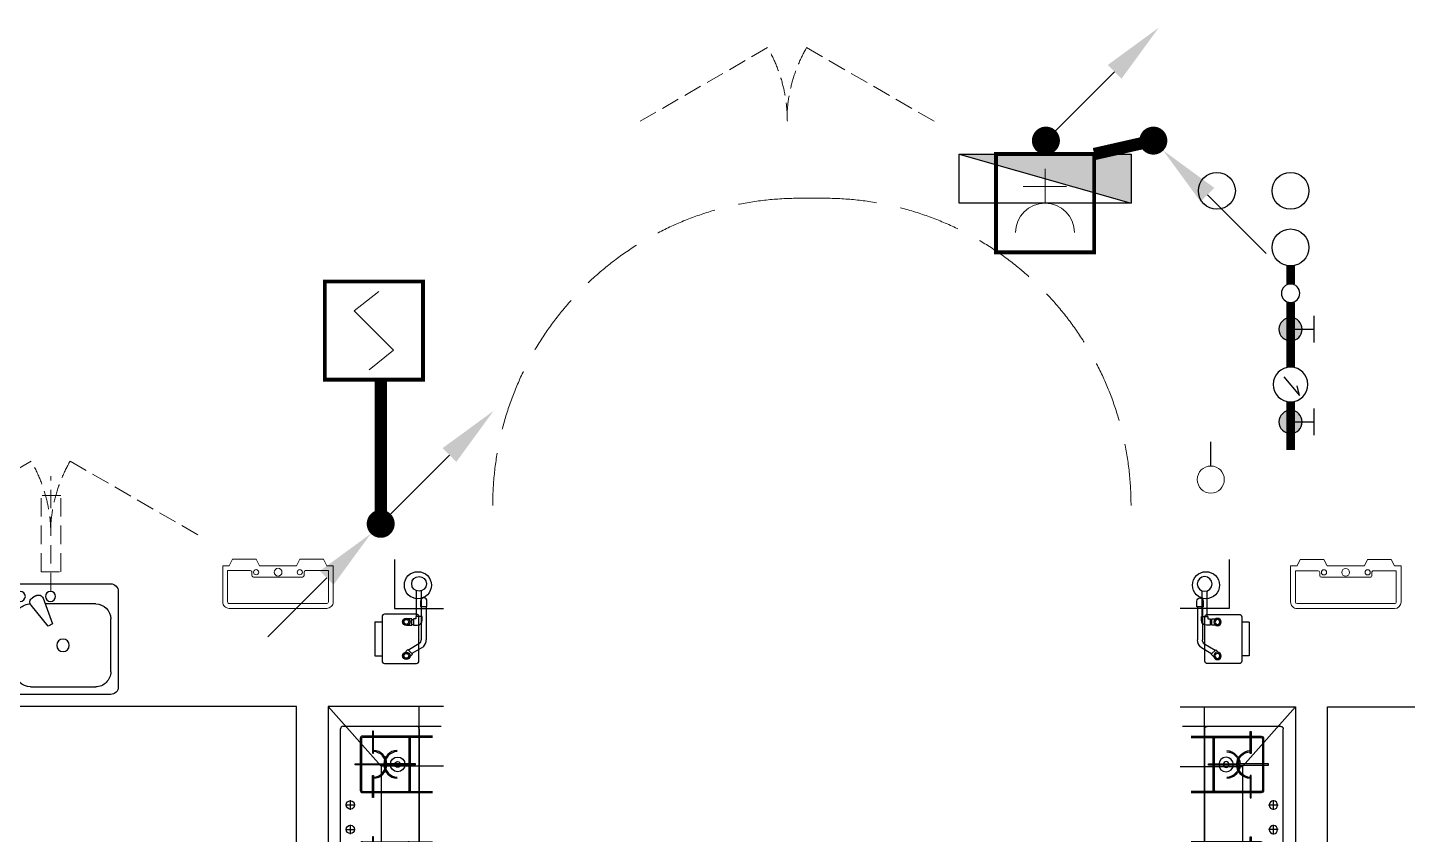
# Model space of a CAD drawing. Extents: x 3774419 to 4775970, y -926964 to 2266.
# Drawn here: x 3828025 to 3833646, y -847253 to -843969 of the extents above; entities that cross this region are included whole.
import ezdxf
from ezdxf.enums import TextEntityAlignment as Align

# ---------------------------------------------------------------- set-up
doc = ezdxf.new("R2010")
doc.units = 0
doc.header["$LTSCALE"] = 1000
doc.header["$MEASUREMENT"] = 0
for name, pattern in [('DASH', [0.35, 0.25, -0.1]), ('DOTE', [2.4200000000000004, 2, -0.2, 0.02, -0.2]), ('HIDDEN', [0.375, 0.25, -0.125])]:
    doc.linetypes.add(name, pattern=pattern)
doc.layers.get('0').update_dxf_attribs({"linetype": 'CONTINUOUS'})
for name, color, linetype in [('!!电气', 1, 'CONTINUOUS'), ('AH-FURNITURE', 1, 'CONTINUOUS'), ('EQUIP_消火栓', 7, 'CONTINUOUS'), ('IP-bath&kitchen-JOHNSON', 4, 'CONTINUOUS'), ('LVTRY', 252, 'CONTINUOUS'), ('LWIRE', 4, 'CONTINUOUS'), ('VPIPE-中水', 122, 'CONTINUOUS'), ('VPIPE-凝结', 150, 'CONTINUOUS'), ('VPIPE-消防', 1, 'TG_X'), ('VPIPE-给水', 3, 'TG_J'), ('WIRE-消防广播', 4, 'DOTE'), ('建筑-排气道', 252, 'CONTINUOUS'), ('污水', 3, 'CONTINUOUS'), ('给水', 4, 'CONTINUOUS')]:
    doc.layers.add(name, color=color, linetype=linetype)
for name, color, linetype, lineweight in [('EQUIP-消防', 3, 'CONTINUOUS', 20), ('PUB_HATCH', 8, 'CONTINUOUS', 9), ('STAIR', 252, 'CONTINUOUS', 20), ('VPIPE-废水', 31, 'TG_F', 18), ('WINDOW', 146, 'CONTINUOUS', 20), ('平面-空调室内机', 176, 'CONTINUOUS', 9), ('平面-空调预留孔', 252, 'CONTINUOUS', 15), ('立面-洞口示意', 252, 'CONTINUOUS', 13)]:
    doc.layers.add(name, color=color, linetype=linetype, lineweight=lineweight)
doc.styles.add('DIM_FONT', font='SIMPLEX', dxfattribs={"width": 0.7, "bigfont": 'GBCBIG'})
doc.styles.get("Standard").update_dxf_attribs({"font": 'gbenor.shx', "bigfont": 'gbcbig.shx'})
doc.styles.add('TG_LINETYPE', font='SIMPLEX', dxfattribs={"width": 0.8, "height": 3, "bigfont": 'HZTXT'})
doc.linetypes.add('TG_F', pattern='A,2,-0.3,["F",TG_LINETYPE,S=0.1,R=0,X=-0.23,Y=-0.15],0', length=2.3)
doc.linetypes.add('TG_J', pattern='A,2,-0.22,["J",TG_LINETYPE,S=0.1,R=0,X=-0.18,Y=-0.15],0', length=2.22)
doc.linetypes.add('TG_X', pattern='A,4,-0.3,["X",TG_LINETYPE,S=0.1,R=0,X=-0.23,Y=-0.15],0', length=4.3)

# ---------------------------------------------------------------- blocks, each defined once
blk = doc.blocks.new('rtyg7uyhg')
at = {"layer": 'LVTRY'}
for p, q in [((194234.6213208837, 45488.79502889935), (193620.9849572473, 45488.79513816872)), ((193590.3031336021, 45458.1133254503), (193590.3030643982, 45069.47696181395)), ((193896.3984467548, 45429.87059594441), (193857.5823896687, 45326.26016876537)), ((193925.7802168131, 45440.40881343969), (193940.0533153456, 45432.16822680717)), ((194265.3030643982, 45069.47684161765), (194265.3031336021, 45458.113205254)), ((193682.3485790417, 45406.97694542356), (193887.8216881326, 45406.97690883528)), ((193875.2965560293, 45316.03289288385), (193945.6178257855, 45401.45376218002)), ((194111.8940335871, 45406.97686893496), (194173.2576699507, 45406.97685800815)), ((193620.9848935069, 45130.84059271414), (193620.9849317512, 45345.61331998683)), ((193857.5823896687, 45326.26016876537), (193875.2965560293, 45316.03289288385)), ((194009.6212953876, 45345.61325078298), (194009.6212571432, 45130.84052351015)), ((194050.5303480524, 45130.84051622554), (194050.5303862967, 45345.61324349836)), ((194234.6212953876, 45345.61321071758), (194234.6212571432, 45130.84048344476)), ((193620.9848771165, 45038.79513816872), (194234.621240753, 45038.79502889935)), ((193948.2576098526, 45069.47689807355), (193682.3485189436, 45069.47694542356)), ((194173.2576098526, 45069.47685800816), (194111.893973489, 45069.47686893508))]:
    blk.add_line(p, q, dxfattribs=at)
for centre, radius in [((193866.4394935961, 45437.65873082454), 20.45454545454545), ((193989.1667663234, 45437.6587089707), 20.45454545454545), ((194070.9849481416, 45437.65869440146), 20.45454545454545), ((193815.3030944472, 45238.22692174855), 25.56818181818182), ((194137.4621853563, 45238.2268643822), 25.56818181818182)]:
    blk.add_circle(centre, radius, dxfattribs=at)
for centre, radius, start, end in [((193620.9849517839, 45458.11331998683), 30.68181818181818, 89.99998979807194, 179.9999897972382), ((194234.6213154203, 45458.11321071746), 30.68181818181818, 359.9999897972382, 89.99998979807194), ((193915.5529409315, 45422.69466753349), 20.45454545454545, 59.99998980057491, 159.4623117970261), ((193929.8260394641, 45414.45408090108), 20.45454545454545, 320.5376677968172, 59.99998980057491), ((193682.3485681149, 45345.61330905991), 61.36363636363636, 89.99998979807194, 179.9999897972382), ((193948.2576590239, 45345.6132617099), 61.36363636363636, 359.9999897972382, 89.99998979807194), ((194111.8940226603, 45345.61323257144), 61.36363636363636, 89.99998979807194, 179.9999897972382), ((194173.2576590239, 45345.6132216445), 61.36363636363636, 359.9999897972382, 89.99998979807194), ((193682.3485298705, 45130.84058178721), 61.36363636363636, 179.9999897972382, 269.9999897980719), ((193948.2576207797, 45130.8405344372), 61.36363636363636, 269.9999897980719, 359.9999897972382), ((194111.893984416, 45130.84050529861), 61.36363636363636, 179.9999897972382, 269.9999897980719), ((194173.2576207797, 45130.84049437181), 61.36363636363636, 269.9999897980719, 359.9999897972382), ((193620.9848825799, 45069.47695635049), 30.68181818181818, 179.9999897972382, 269.9999897980719), ((194234.6212462163, 45069.47684708112), 30.68181818181818, 269.9999897980719, 359.9999897972382)]:
    blk.add_arc(centre, radius, start, end, dxfattribs=at)
at = {"layer": 'LVTRY', "style": 'DIM_FONT', "width": 0.8, "flags": 9}
for tag in ['XSIZE', 'YSIZE']:
    blk.add_attdef(tag, (193927.8031388824, 45487.7665121054), '', height=0.5, rotation=89.99998979807198, dxfattribs=at)
blk = doc.blocks.new('A$C60D053AF')
at = {"layer": 'AH-FURNITURE', "color": 8}
for p, q in [((232.5000007597264, -89.99999966996256), (128.2842720070621, -89.99999966996256)), ((232.5000007597264, -109.9999996698461), (128.2842720075278, -109.9999996699626)), ((192.50000075961, -70.99998518347275), (327.5735938884318, -70.99998518347275)), ((192.50000075961, -90.99998518347275), (327.5735938884318, -90.99998518347275)), ((341.7157295121578, -96.85784955974668), (370.0190303710988, -143.1611504186876)), ((355.8578651358839, -82.71571393602062), (384.1611659948248, -129.0190147949615)), ((245.0000007597264, -129.4999851834727), (245.0000007597264, -122.4999996698461)), ((265.0000007597264, -129.4999851834727), (265.0000007597264, -122.4999996698461)), ((255.0000007597264, -280.9999851834727), (255.0000007597264, -250.9999851834727)), ((255.0000007597264, -280.9999851834727), (393.0000007597264, -280.9999851834727)), ((393.0000007597264, -280.9999851834727), (393.0000007597264, -250.9999851834727))]:
    blk.add_line(p, q, dxfattribs=at)
for points in [[(170.00000075961, -67.99998518347275, 1), (170.00000075961, -93.99998518358916), (192.50000075961, -93.99998518347275), (192.50000075961, -67.99998518347275)], [(234.0000007597264, -250.9999851834727), (414.0000007597264, -250.9999851834727, 0.4142135623730951), (424.0000007597264, -240.9999851834727), (424.0000007597264, -110.9999851834727, 0.4142135623730951), (414.0000007597264, -100.9999851834727), (234.0000007597264, -100.9999851834727, 0.4142135623730951), (224.0000007597264, -110.9999851834727), (224.0000007597264, -240.9999851834727, 0.4142135623730951)], [(268.0000007597264, -122.4999996698461), (268.0000007597264, -106.9999996698461, 0.4142135623724265), (248.0000007597264, -86.99999966984615), (232.5000007597264, -86.99999966984615), (232.50000075961, -112.9999996698461), (242.0000007597264, -112.9999996698461), (242.0000007597264, -122.4999996698461)], [(242.0000007597264, -151.9999851834727, 1), (268.0000007597264, -151.9999851834727), (268.0000007597264, -129.4999851834727), (242.0000007597264, -129.4999851834727)], [(383.8076126043452, -161.1923733388539, 1), (402.192388915224, -142.8075970279751), (386.2824863384012, -126.8976944513852), (367.8977100276388, -145.282470762264)]]:
    blk.add_lwpolyline(points, format="xyb", close=True, dxfattribs=at)
for centre, radius in [((100.0000007598428, -99.99999967066105), 30), ((255.0000007597264, -151.9999851834727), 15), ((255.0000007597264, -151.9999851834727), 10), ((393.0000007597264, -151.9999851834727), 15), ((393.0000007597264, -151.9999851834727), 10)]:
    blk.add_circle(centre, radius, dxfattribs=at)
for radius in [40, 20]:
    blk.add_arc((327.5735938884318, -110.9999851834727), radius, 45, 90, dxfattribs=at)
blk = doc.blocks.new('A-Kitchen-7')
at = {"layer": 'LVTRY'}
for p, q in [((-518.6581278588565, 779.725278688129), (-7.244008776673581, 834.3051076843403)), ((-515, 756.005706589378), (-518.6581278588565, 779.725278688129)), ((-3.585880917788018, 810.5855355854728), (-515, 756.005706589378)), ((-29.12075551546877, 766.9560861630598), (-35.20590834700852, 806.4126680237241)), ((-7.244008776673581, 834.3051076843403), (-3.585880917788018, 810.5855355854728)), ((515, 780), (-5.820766091346741e-11, 780)), ((0, 756.005706589378), (-5.820766091346741e-11, 780)), ((515, 756.005706589378), (515, 780)), ((515, 756.005706589378), (-515, 756.005706589378)), ((-515, 756.005706589378), (-515, 40)), ((-485.6368437646597, 760.5342107040924), (-484.9384396369278, 756.005706589378)), ((-29.12075551543967, 766.9560861630598), (-112.0975807690556, 756.005706589378)), ((515, 40), (515, 756.005706589378)), ((-515, 40), (515, 40))]:
    blk.add_line(p, q, dxfattribs=at)
blk.add_lwpolyline([(-468.9430810984049, 40), (-468.9430810984049, 0), (468.9430810984049, 0), (468.9430810984632, 40)], close=True, dxfattribs=at)
blk = doc.blocks.new('FRSDFDGDGDRGDR')
at = {"layer": '平面-空调预留孔', "color": 252}
for p, q in [((699612.3179923807, 775043.9561356568), (699612.3179923807, 775441.1561356868)), ((699618.9179923869, 775447.756135683), (699746.3179923192, 775447.756135683)), ((699746.3179923192, 775447.756135683), (699746.3179923192, 775355.3561357355)), ((699719.9179922946, 775342.156135743), (699719.9179922946, 775142.9561356006)), ((699726.5179923008, 775348.7561357393), (699739.7179923131, 775348.7561357393)), ((699726.5179923008, 775136.3561356043), (699739.7179923131, 775136.3561356043)), ((699746.3179923192, 775129.7561356081), (699746.3179923192, 775037.3561356605)), ((699746.3179923192, 775037.3561356605), (699618.9179923869, 775037.3561356605))]:
    blk.add_line(p, q, dxfattribs=at)
blk.add_lwpolyline([(699766.1179923377, 775166.7161355871), (699792.5179923623, 775153.5161355946), (699792.5179923623, 775057.1561356493), (699766.1179923377, 775043.9561356568), (699766.1179923377, 775017.5561356718), (699618.9179923869, 775017.5561356718, -0.4142135623730951), (699592.5179923623, 775043.9561356568), (699592.5179923623, 775441.1561356868, -0.4142135623730951), (699618.9179923869, 775467.5561356718), (699766.1179923377, 775467.5561356718), (699766.1179923377, 775441.1561356868), (699792.5179923623, 775427.9561356943), (699792.5179923623, 775331.596135749), (699766.1179923377, 775318.3961357565)], format="xyb", close=True, dxfattribs=at)
for centre, radius in [((699739.7179923131, 775331.596135749), 10.55999999400228), ((699739.7179923131, 775243.1561357992), 15.83999999100342), ((699739.7179923131, 775153.5161355946), 10.55999999400228)]:
    blk.add_circle(centre, radius, dxfattribs=at)
for centre, radius, start, end in [((699618.917992382, 775441.1561356819), 6.600000001199078, 89.99999995997936, 179.9999999533093), ((699726.5179922959, 775342.1561357381), 6.600000001199078, 89.99999995997936, 179.9999999533093), ((699739.717992318, 775355.3561357405), 6.600000001206354, 269.9999999599793, 359.9999999533093), ((699726.5179922959, 775142.9561356056), 6.600000001199078, 180.0000000400206, 270.0000000533608), ((699739.717992318, 775129.7561356032), 6.600000001206354, 4.002063966804346e-08, 90.00000005336085), ((699618.917992382, 775043.9561356618), 6.600000001199078, 180.0000000400206, 270.0000000533608)]:
    blk.add_arc(centre, radius, start, end, dxfattribs=at)
blk = doc.blocks.new('*U148')
h = blk.add_hatch(color=5)
h.set_gradient(color1=(0, 0, 255), rotation=180, tint=1)
h.paths.add_polyline_path([(3.524958103184869e-15, -2.819966482547906e-15), (-6.350000000000009, -6.349999999999992), (-6.350000000000001, -2.159000000000014), (-15, -2.158999999999999), (-14.99999999999999, 2.159000000000044), (-6.349999999999993, 2.159000000000029), (-6.349999999999985, 6.350000000000009)])
at = {"color": 0, "linetype": 'Continuous'}
blk.add_lwpolyline([(3.524958103184869e-15, -2.819966482547906e-15), (-6.350000000000009, -6.349999999999992), (-6.350000000000001, -2.159000000000014), (-15, -2.158999999999999), (-14.99999999999999, 2.159000000000044), (-6.349999999999993, 2.159000000000029), (-6.349999999999985, 6.350000000000009)], close=True, dxfattribs=at)
blk = doc.blocks.new('GDGDRGDRGRD')
at = {"layer": 'PUB_HATCH'}
blk.add_hatch(color=252, dxfattribs=at).paths.add_polyline_path([(430319.8194221912, 370173.5999658863), (430319.8194221912, 370443.5999658863), (430179.8194221912, 370443.5999658863), (430179.8194221912, 370428.5999658863), (430284.8194221912, 370428.5999658863), (430304.8194221912, 370408.5999658863), (430304.8194221912, 370208.5999658863), (430284.8194221912, 370188.5999658863), (429964.8194221912, 370188.5999658863), (429944.8194221912, 370208.5999658863), (429944.8194221912, 370408.5999658863), (429964.8194221912, 370428.5999658863), (430069.8194221912, 370428.5999658863), (430069.8194221912, 370443.5999658863), (429929.8194221912, 370443.5999658863), (429929.8194221912, 370173.5999658863)])
at = {"layer": 'LVTRY', "color": 251}
for p, q in [((430080.5498987493, 371515.3769317719), (429864.6097976839, 371758.3326651105)), ((430334.8192843065, 371758.3326651105), (429864.6097976839, 371758.3326651105)), ((429864.6097976839, 371758.3326651105), (429864.6097976839, 370858.3326651105)), ((430234.8192843063, 370858.3326651105), (430234.8192843063, 371758.3326651105)), ((430334.8192843065, 371515.3769317719), (430080.5498987493, 371515.3769317719)), ((430080.5498987493, 371515.3769317719), (430080.5498987493, 371100.2783888946)), ((429864.6097976839, 370858.3326651105), (430080.5498987493, 371100.2783888946)), ((430080.5498987493, 371100.2783888946), (430334.8192843065, 371100.2783888946)), ((429864.6097976839, 370858.3326651105), (430334.8192843065, 370858.3326651105))]:
    blk.add_line(p, q, dxfattribs=at)
at = {"layer": 'LVTRY'}
for p, q in [((429914.8192843065, 370948.3326651105), (429914.8192843065, 371668.3326651105)), ((429924.8192843065, 371678.3326651105), (430324.8192843065, 371678.3326651106)), ((430045.069284306, 371658.3326651107), (430045.069284306, 371568.3326651106)), ((430049.569284306, 371658.3326651107), (430045.069284306, 371658.3326651107)), ((430049.569284306, 371568.3326651106), (430049.569284306, 371658.3326651107)), ((430234.8192843063, 371668.3326651106), (430234.819284306, 370948.3326651105)), ((429994.8192843065, 371628.3326651106), (429994.8192843065, 371418.3326651106)), ((429999.8192843065, 371628.3326651106), (429999.8192843065, 371418.3326651106)), ((430289.8192843065, 371638.3326651107), (430004.8192843065, 371638.3326651106)), ((430289.8192843065, 371633.3326651107), (430004.8192843065, 371633.3326651106)), ((430194.8192843063, 371418.3326651106), (430194.8192843063, 371628.3326651107)), ((430199.8192843063, 371418.3326651106), (430199.8192843063, 371628.3326651107)), ((430045.069284306, 371568.3326651106), (430049.569284306, 371568.3326651106)), ((429974.8192843067, 371525.5826651108), (430102.3192843067, 371525.5826651108)), ((429974.8192843067, 371521.0826651108), (429974.8192843067, 371525.5826651108)), ((430102.3192843067, 371521.0826651108), (429974.8192843067, 371521.0826651108)), ((430219.819284306, 371525.5826651108), (430092.319284306, 371525.5826651108)), ((430092.319284306, 371525.5826651108), (430092.319284306, 371521.0826651108)), ((430092.319284306, 371521.0826651108), (430219.819284306, 371521.0826651108)), ((430102.3192843067, 371525.5826651108), (430102.3192843067, 371521.0826651108)), ((430219.819284306, 371521.0826651108), (430219.819284306, 371525.5826651108)), ((430234.8192843063, 371100.2783888946), (430234.8192843063, 371515.3769317719)), ((430045.069284306, 371388.3326651105), (430045.069284306, 371478.3326651106)), ((430045.069284306, 371478.3326651106), (430049.569284306, 371478.3326651106)), ((430049.569284306, 371478.3326651106), (430049.569284306, 371388.3326651105)), ((429954.8192843065, 371338.9358614974), (429954.8192843065, 371377.7294687249)), ((430004.8192843065, 371413.3326651106), (430289.8192843065, 371413.3326651106)), ((430004.8192843065, 371408.3326651106), (430289.8192843065, 371408.3326651106)), ((430049.569284306, 371388.3326651105), (430045.069284306, 371388.3326651105)), ((429935.4224806934, 371358.3326651105), (429974.2160879209, 371358.3326651105)), ((429935.4224806934, 371258.3326651105), (429974.2160879209, 371258.3326651105)), ((429954.8192843065, 371238.9358614974), (429954.8192843065, 371277.7294687249)), ((430004.8192843065, 371208.3326651105), (430289.8192843065, 371208.3326651105)), ((430004.8192843065, 371203.3326651105), (430289.8192843065, 371203.3326651105)), ((430045.069284306, 371228.3326651105), (430045.069284306, 371138.3326651105)), ((430049.569284306, 371228.3326651105), (430045.069284306, 371228.3326651105)), ((430049.569284306, 371138.3326651105), (430049.569284306, 371228.3326651105)), ((429994.8192843065, 370988.3326651105), (429994.8192843065, 371198.3326651105)), ((429999.8192843065, 370988.3326651105), (429999.8192843065, 371198.3326651105)), ((430194.8192843063, 371198.3326651105), (430194.8192843063, 370988.3326651104)), ((430199.8192843063, 371198.3326651105), (430199.8192843063, 370988.3326651104)), ((430102.3192843067, 371095.5826651102), (429974.8192843067, 371095.5826651102)), ((429974.8192843067, 371095.5826651102), (429974.8192843067, 371091.0826651102)), ((429974.8192843067, 371091.0826651102), (430102.3192843067, 371091.0826651102)), ((430045.069284306, 371138.3326651105), (430049.569284306, 371138.3326651105)), ((430092.319284306, 371091.0826651102), (430092.319284306, 371095.5826651102)), ((430092.319284306, 371095.5826651102), (430219.819284306, 371095.5826651102)), ((430219.819284306, 371091.0826651102), (430092.319284306, 371091.0826651102)), ((430102.3192843067, 371091.0826651102), (430102.3192843067, 371095.5826651102)), ((430219.819284306, 371095.5826651102), (430219.819284306, 371091.0826651102)), ((430045.069284306, 370958.3326651105), (430045.069284306, 371048.3326651105)), ((430045.069284306, 371048.3326651105), (430049.569284306, 371048.3326651105)), ((430049.569284306, 371048.3326651105), (430049.569284306, 370958.3326651105)), ((430289.8192843065, 370983.3326651104), (430004.8192843065, 370983.3326651105)), ((430289.8192843065, 370978.3326651104), (430004.8192843065, 370978.3326651105)), ((430324.8192843063, 370938.3326651105), (429924.8192843065, 370938.3326651105)), ((430049.569284306, 370958.3326651105), (430045.069284306, 370958.3326651105))]:
    blk.add_line(p, q, dxfattribs=at)
at = {"layer": 'LVTRY', "color": 252}
for p, q in [((430069.8194221912, 370428.5999658863), (430069.8194221912, 370443.5999658863)), ((430179.8194221912, 370428.5999658863), (430179.8194221912, 370443.5999658863))]:
    blk.add_line(p, q, dxfattribs=at)
at = {"layer": 'LVTRY'}
blk.add_lwpolyline([(429608.8200653884, 370758.3318186465), (429734.819284306, 370758.3318186465), (429734.8192843065, 371758.3324083135), (427634.8193110233, 371758.3326651104)], dxfattribs=at)
at = {"layer": 'LVTRY', "color": 252}
for points in [[(430334.8194221912, 370158.5999658863), (429914.8194221912, 370158.5999658863), (429914.8194221912, 370458.5999658863), (430334.8194221912, 370458.5999658863)], [(430319.8194221912, 370173.5999658863), (429929.8194221912, 370173.5999658863), (429929.8194221912, 370443.5999658863), (430319.8194221912, 370443.5999658863)], [(429964.8194221912, 370428.5999658863), (430284.8194221912, 370428.5999658863), (430304.8194221912, 370408.5999658863), (430304.8194221912, 370208.5999658863), (430284.8194221912, 370188.5999658863), (429964.8194221912, 370188.5999658863), (429944.8194221912, 370208.5999658863), (429944.8194221912, 370408.5999658863), (429964.8194221912, 370428.5999658863)]]:
    blk.add_lwpolyline(points, close=True, dxfattribs=at)
at = {"layer": 'LVTRY'}
for centre, radius in [((430147.3192843065, 371523.3326651106), 29.7), ((430147.3192843065, 371523.3326651106), 11.7), ((429954.8192843065, 371358.3326651105), 16.99680361435897), ((429954.8192843065, 371258.3326651105), 16.99680361435897), ((430147.3192843065, 371093.3326651105), 29.7), ((430147.3192843065, 371093.3326651105), 11.7)]:
    blk.add_circle(centre, radius, dxfattribs=at)
for centre, radius, start, end in [((429924.8192843065, 371668.3326651105), 10, 90, 180), ((430224.8192843063, 371668.3326651106), 10, 0, 90), ((430004.8192843065, 371628.3326651106), 10, 90, 180), ((430004.8192843065, 371628.3326651106), 5, 90, 180), ((430189.8192843063, 371628.3326651107), 10, 0, 90), ((430189.8192843063, 371628.3326651107), 5, 0, 90), ((430047.3192843063, 371523.3326651106), 56.7, 2.274239184178576, 87.72576081585424), ((430047.3192843063, 371523.3326651106), 52.2, 2.470411041650347, 87.52958895835897), ((430147.3192843065, 371523.3326651106), 56.7, 92.27423918414576, 177.7257608158206), ((430147.3192843065, 371523.3326651106), 52.2, 92.47041104164106, 177.5295889583496), ((430047.3192843063, 371523.3326651106), 56.7, 272.2742391841458, 357.7257608158206), ((430047.3192843063, 371523.3326651106), 52.2, 272.4704110416411, 357.5295889583505), ((430147.3192843065, 371523.3326651106), 56.7, 182.2742391841786, 267.7257608158542), ((430147.3192843065, 371523.3326651106), 52.2, 182.4704110416495, 267.5295889583589), ((430004.8192843065, 371418.3326651106), 10, 180, 270), ((430004.8192843065, 371418.3326651106), 5, 180, 270), ((430189.8192843063, 371418.3326651106), 5, 270, 0), ((430189.8192843063, 371418.3326651106), 10, 270, 0), ((430004.8192843065, 371198.3326651105), 10, 90, 180), ((430004.8192843065, 371198.3326651105), 5, 90, 180), ((430189.8192843063, 371198.3326651105), 10, 0, 90), ((430189.8192843063, 371198.3326651105), 5, 0, 90), ((430047.3192843063, 371093.3326651105), 56.7, 2.274239184178576, 87.72576081585424), ((430047.3192843063, 371093.3326651105), 52.2, 2.470411041650347, 87.52958895835897), ((430147.3192843065, 371093.3326651105), 56.7, 92.27423918414576, 177.7257608158206), ((430147.3192843065, 371093.3326651105), 52.2, 92.47041104164106, 177.5295889583496), ((430047.3192843063, 371093.3326651105), 56.7, 272.2742391841458, 357.7257608158206), ((430047.3192843063, 371093.3326651105), 52.2, 272.4704110416411, 357.5295889583505), ((430147.3192843065, 371093.3326651105), 56.7, 182.2742391841786, 267.7257608158542), ((430147.3192843065, 371093.3326651105), 52.2, 182.4704110416495, 267.5295889583589), ((430004.8192843065, 370988.3326651105), 10, 180, 270), ((430004.8192843065, 370988.3326651105), 5, 180, 270), ((430189.8192843063, 370988.3326651104), 5, 270, 0), ((430189.8192843063, 370988.3326651104), 10, 270, 0), ((429924.8192843065, 370948.3326651105), 10, 180, 270), ((430224.819284306, 370948.3326651105), 10, 270, 0)]:
    blk.add_arc(centre, radius, start, end, dxfattribs=at)
at = {"layer": '立面-洞口示意', "color": 252}
blk.add_lwpolyline([(430334.8194221912, 370158.5999658863), (430071.267485077, 370252.5493491433), (429914.8194221912, 370458.5999658863)], dxfattribs=at)
at = {"xscale": -1, "rotation": 270}
blk.add_blockref('FRSDFDGDGDRGDR', (-345582.7355588751, -327434.1861710575), dxfattribs=at)
at = {"rotation": 270}
blk.add_blockref('A$C60D053AF', (430334.8190180612, 372358.3312170932), dxfattribs=at)
at = {"xscale": -1}
blk.add_blockref('rtyg7uyhg', (622599.6224451121, 326769.5373516738), dxfattribs=at)
at = {"layer": 'LVTRY', "color": 1, "extrusion": (0, 0, -1), "xscale": -0.7999999999883585, "yscale": 0.7999999999883585, "zscale": -0.7999999999883585}
blk.add_blockref('A-Kitchen-7', (-429196.8200653944, 370158.6015610829), dxfattribs=at)
at = {"layer": '建筑-排气道', "xscale": -5, "yscale": 5, "zscale": 5, "rotation": 90}
blk.add_blockref('*U148', (430134.7224746661, 370490.9122366606), dxfattribs=at)
blk = doc.blocks.new('$TwtSys$00000434')
at = {"color": 252}
for p, q in [((-0.5, 0.5), (-0.5, -0.5)), ((-0.5, -0.5), (0.5, 0.5)), ((0.5, 0.5), (-0.5, 0.5)), ((0.5, -0.5), (0.5, 0.5)), ((-0.5, -0.5), (0.5, -0.5))]:
    blk.add_line(p, q, dxfattribs=at)
blk.add_solid([(0.5, -0.5), (0.5, 0.5), (-0.5, -0.5)], dxfattribs=at)
blk = doc.blocks.new('A$C2705576B')
at = {"layer": '给水'}
h = blk.add_hatch(color=252, dxfattribs=at)
edge = h.paths.add_edge_path()
edge.add_arc((417.4753939132206, -1741.187018943019), 47.17066666666666, 0, 360)
h = blk.add_hatch(color=252, dxfattribs=at)
edge = h.paths.add_edge_path()
edge.add_arc((794.6793657876551, -1741.187018943019), 47.17066666666666, 0, 360)
at = {"layer": '给水', "color": 252}
for p, q in [((363.1358234086074, -1645.378875686787), (471.8149644187652, -1645.378875686787)), ((417.4753939132206, -1741.187018943019), (417.4753939132206, -1645.378875686787)), ((740.3397952830419, -1645.378875686787), (849.0189362931997, -1645.378875686787)), ((794.6793657876551, -1741.187018943019), (794.6793657876551, -1645.378875686787)), ((525.2828902192414, -1704.277946659364), (564.0495230220258, -1714.966761028394)), ((601.1412538066506, -1768.080788225867), (525.283035626635, -1704.277946659364))]:
    blk.add_line(p, q, dxfattribs=at)
at = {"layer": '给水', "color": 252, "const_width": 35.378}
for points in [[(499.0671900771558, -1741.187018943019), (302.4753939132206, -1741.187018943019)], [(903.4753939132206, -1741.187018943019), (640.5791900772601, -1741.187018943019)], [(1052.830608317163, -1741.187018943019), (978.4711268208921, -1741.187018943019)]]:
    blk.add_lwpolyline(points, dxfattribs=at)
at = {"layer": '给水', "color": 252}
for centre, radius in [((569.823190077208, -1741.187018943019), 70.756), ((417.4753939132206, -1741.187018943019), 47.17066666666666), ((794.6793657876551, -1741.187018943019), 47.17066666666666), ((940.9753939132206, -1741.187018943019), 37.5)]:
    blk.add_circle(centre, radius, dxfattribs=at)
blk = doc.blocks.new('dongkong')
at = {"layer": '平面-空调预留孔', "color": 8, "linetype": 'HIDDEN', "ltscale": 0.3}
for p, q in [((-603796.0415180789, 210899.900060961), (-603796.0415180789, 210431.4859232727)), ((-603836.0415180789, 210820.9630630909), (-603836.0415180789, 210510.8096162414)), ((-603836.0415180789, 210820.9630630909), (-603756.0415180789, 210820.9630630909)), ((-603756.0415180789, 210820.9630630909), (-603756.0415180789, 210510.8096162414))]:
    blk.add_line(p, q, dxfattribs=at)
blk.add_lwpolyline([(-603756.0415180789, 210510.8096162414), (-603836.0415180789, 210510.8096162414)], dxfattribs=at)
blk = doc.blocks.new('A$C1C403CBE')
at = {"layer": 'IP-bath&kitchen-JOHNSON', "color": 252}
for points in [[(10799.99971390609, 10800.00059388846), (10799.99971391214, 10600.00059381209), (10999.99971392052, 10600.00059381209)], [(14200.00030980585, 10800.00160994881), (14200.0003097998, 10600.00160987244), (14000.00030979142, 10600.00160987244)]]:
    blk.add_lwpolyline(points, dxfattribs=at)
at = {"layer": 'STAIR', "color": 252, "linetype": 'DASH'}
blk.add_lwpolyline([(11200.00000220537, 11019.99999868742, -0.4142135623699036), (12450.00000220537, 12269.99999867391), (12550.00000221748, 12269.99999867391, -0.4142135623699035), (13800.00000221748, 11019.99999868742)], format="xyb", dxfattribs=at)
at = {"layer": 'VPIPE-中水', "color": 252, "linetype": 'Continuous'}
for centre in [(10894.8063866701, 10695.00059560395), (14105.19363704184, 10695.00161166431)]:
    blk.add_circle(centre, 55, dxfattribs=at)
at = {"layer": 'VPIPE-凝结', "color": 252}
blk.add_line((14124.99899081606, 11179.99938775867), (14124.99899081606, 11277.99938775867), dxfattribs=at)
at = {"layer": 'VPIPE-废水', "color": 252}
blk.add_circle((14124.99899081606, 11124.99938775867), 55, dxfattribs=at)
at = {"layer": 'VPIPE-消防', "color": 252, "linetype": 'Continuous'}
blk.add_circle((14149.99864403624, 12300.00025990035), 75, dxfattribs=at)
at = {"layer": 'VPIPE-给水', "color": 252, "linetype": 'Continuous'}
for centre in [(14449.99899016414, 12300.00255113596), (14449.99899016414, 12070.00255113596)]:
    blk.add_circle(centre, 75, dxfattribs=at)
at = {"layer": 'WINDOW', "color": 252, "linetype": 'DASH', "ltscale": 0.3}
for points in [[(11800.00000222865, 12583.33333215641), (12319.61543392902, 12883.33352632215, -0.1316523369510079), (12400.00000217929, 12583.33385450987)], [(12998.14677729551, 12583.33333215641), (12478.53134559561, 12883.33352632215, 0.1316523369510079), (12398.14677734533, 12583.33385450987)], [(8800.001015557908, 10899.99999895215), (9319.61644725781, 11200.000193118, -0.1316523369510079), (9400.001015508082, 10900.0005213056)], [(9998.14779062476, 10899.99999895215), (9478.532358924393, 11200.000193118, 0.1316523369510079), (9398.14779067412, 10900.0005213056)]]:
    blk.add_lwpolyline(points, format="xyb", dxfattribs=at)
at = {"color": 252}
blk.add_blockref('GDGDRGDRGRD', (-419334.8214383605, -361557.7314058271), dxfattribs=at)
at = {"color": 252, "xscale": -1}
blk.add_blockref('GDGDRGDRGRD', (444334.8193258531, -361558.331827242), dxfattribs=at)
at = {"layer": 'EQUIP_消火栓', "color": 252, "xscale": -700, "yscale": 200, "zscale": 700, "rotation": 180}
blk.add_blockref('$TwtSys$00000434', (13449.9989878661, 12349.99999666435), dxfattribs=at)
at = {"layer": '平面-空调室内机', "color": 252, "ltscale": 0.3, "xscale": -1, "rotation": 180}
blk.add_blockref('dongkong', (613196.0425354252, 221570.8096150699), dxfattribs=at)
at = {"layer": '污水', "color": 252, "xscale": -1, "rotation": 269.999999999891}
blk.add_blockref('A$C2705576B', (16191.18600910483, 10942.17194281553), dxfattribs=at)
blk = doc.blocks.new('$equip$00002656')
for p, q in [((-0.5, 1), (-0.5, 0)), ((0.5, 1), (-0.5, 1)), ((0.5, 0), (0.5, 1)), ((0, 0.5), (0, 0.1500000000014552)), ((-0.2185336870898027, 0.3306395092586172), (0.2221149462566245, 0.3306395092586172)), ((-0.5, 0), (0.5, 0))]:
    blk.add_line(p, q)
at = {"const_width": 0.04}
blk.add_lwpolyline([(-0.5, 1), (0.5, 1), (0.5, 0), (-0.5, 0), (-0.5, 1), (0.5, 1)], dxfattribs=at)
blk.add_arc((0, 0.7999999999956344), 0.3, 180, 0)
for p in [(0, 1), (-0.5, 0.5), (0.5, 0.5), (0, 0)]:
    blk.add_point(p)
at = {"color": 7, "flags": 1}
for tag, height, p in [('B', 0.4, (0.7619185979783651, 0.292200585034152)), ('A', 2e-05, (0, 0))]:
    blk.add_attdef(tag, text='', height=height, dxfattribs=at).set_placement(p, align=Align.MIDDLE_CENTER)
blk = doc.blocks.new('$equip$00002649')
for p, q in [((-0.5, 0.5), (-0.5, -0.5)), ((0.5, 0.5), (-0.5, 0.5)), ((0.5, -0.5), (0.5, 0.5)), ((-0.2000000000116415, 0.2000000000043656), (0.04999999998835847, 0.4000000000014552)), ((0, 0), (-0.2000000000116415, 0.2000000000043656)), ((0, 0), (0.1999999999825377, -0.1999999999970896)), ((0.1999999999825377, -0.1999999999970896), (-0.0500000000174623, -0.4000000000014552)), ((-0.5, -0.5), (0.5, -0.5))]:
    blk.add_line(p, q)
at = {"const_width": 0.04}
blk.add_lwpolyline([(-0.5, 0.5), (0.5, 0.5), (0.5, -0.5), (-0.5, -0.5), (-0.5, 0.5), (0.5, 0.5)], dxfattribs=at)
for p in [(0, 0.5), (-0.5, 0), (0.5, 0), (0, -0.5)]:
    blk.add_point(p)
at = {"color": 7, "flags": 1}
for tag, height, p in [('A', 2e-05, (0, 0)), ('B', 0.4, (0.7619185979783651, -0.207799414958572))]:
    blk.add_attdef(tag, text='', height=height, dxfattribs=at).set_placement(p, align=Align.MIDDLE_CENTER)
blk = doc.blocks.new('$TelecSys$00000081')
for p, q in [((0.1041666666678793, 0.1041666666660603), (0.1041666666678793, 0.1041666666660603)), ((-0.1041666666678793, -0.1041666666660603), (-0.1041666666678793, -0.1041666666660603)), ((-1.150000000001455, -1.149999999999636), (-0.5499999999992724, -0.5499999999992724))]:
    blk.add_line(p, q)
at = {"const_width": 0.1425}
blk.add_lwpolyline([(0.07125000000087311, 0, 1), (-0.07125000000087311, 0, 1)], format="xyb", close=True, dxfattribs=at)
blk.add_solid([(-0.6199999999989814, -0.4799999999995634), (-0.4799999999995634, -0.6200000000008004), (-0.09999999999854481, -0.1000000000003638)])
at = {"width": 0.8, "flags": 9}
blk.add_attdef('A', (0, 0), '', height=2e-05, rotation=180, dxfattribs=at)
blk = doc.blocks.new('$TelecSys$00000079')
for p, q in [((0.7000000000007276, 0.7000000000007276), (0, 0)), ((0.1041666666678793, 0.1041666666660603), (0.1041666666678793, 0.1041666666660603)), ((-0.1041666666678793, -0.1041666666660603), (-0.1041666666678793, -0.1041666666660603))]:
    blk.add_line(p, q)
at = {"const_width": 0.1425}
blk.add_lwpolyline([(-0.07125000000087311, 0, 1), (0.07125000000087311, 0, 1)], format="xyb", close=True, dxfattribs=at)
blk.add_solid([(0.6300000000010186, 0.7700000000004366), (0.7700000000004366, 0.6299999999991996), (1.150000000001455, 1.149999999999636)])
at = {"width": 0.8, "flags": 9}
blk.add_attdef('A', (0, 0), '', height=2e-05, dxfattribs=at)

msp = doc.modelspace()

# ---------------------------------------------------------------- linework, layer by layer
at = {"layer": 'WIRE-消防广播', "const_width": 50}
for points in [[(3832369.957559422, -844483.2437988832), (3832610.938274562, -844428.6415056528)], [(3829463.499534997, -845988.4126716169), (3829463.499534997, -845402.1282589815)]]:
    msp.add_lwpolyline(points, dxfattribs=at)

# ---------------------------------------------------------------- block references
at = {"layer": '!!电气'}
msp.add_blockref('A$C1C403CBE', (3818719.958571556, -856933.2437955474), dxfattribs=at)
at = {"layer": 'EQUIP-消防', "xscale": 400, "yscale": 400, "zscale": 400, "rotation": 180}
msp.add_blockref('$equip$00002656', (3832169.957559422, -844483.2437988832), dxfattribs=at)
at = {"layer": 'EQUIP-消防', "xscale": 400, "yscale": 400, "zscale": 400}
msp.add_blockref('$equip$00002649', (3829436.03696774, -845202.1282589815), dxfattribs=at)
at = {"layer": 'LWIRE', "xscale": 400, "yscale": 400, "zscale": 400}
for name, p in [('$TelecSys$00000079', (3832173.293721805, -844428.6415056528)), ('$TelecSys$00000079', (3829463.499534997, -845988.4126716169)), ('$TelecSys$00000081', (3829463.499534997, -845988.4126716169))]:
    msp.add_blockref(name, p, dxfattribs=at)
at = {"layer": 'LWIRE', "xscale": 400, "yscale": 400, "zscale": 400, "rotation": 90}
msp.add_blockref('$TelecSys$00000081', (3832610.938274562, -844428.6415056528), dxfattribs=at)

doc.saveas('drawing.dxf')
